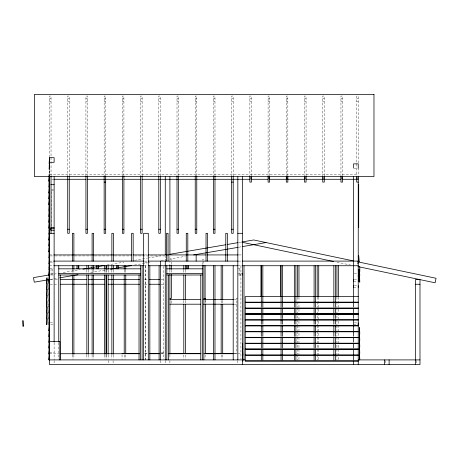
<?xml version="1.0" encoding="UTF-8"?>
<svg xmlns="http://www.w3.org/2000/svg" width="459" height="459" viewBox="0 0 459 459"><rect width="100%" height="100%" fill="white"/><g stroke="black" fill="none" stroke-linecap="round" stroke-linejoin="round"><path stroke-width="0.34" stroke-dasharray="2.29 1.72" d="M49.142 173.548L49.406 169.405M49.233 173.548L49.497 169.405M50.45 274.712L53.278 274.23M53.984 274.109L58.224 273.386M63.176 272.537L80.136 269.64M106.987 265.05L123.953 262.152M134.55 260.339L147.27 258.165M147.976 258.044L160.702 255.87M238.439 242.582L241.262 242.094M50.49 279.405L53.313 278.923M54.019 278.802L58.247 278.079M90.687 272.531L107.613 269.64M134.412 265.061L147.109 262.887M147.815 262.766L151.338 262.164M161.212 260.477L166.152 259.633M168.969 259.151L185.189 256.38M238.789 247.217L241.612 246.735M49.497 98.674L51.041 98.674M67.714 98.674L69.257 98.674M85.931 98.674L87.474 98.674M104.147 98.674L105.69 98.674M122.358 98.674L123.907 98.674M140.574 98.674L142.118 98.674M158.791 98.674L160.334 98.674M177.008 98.674L178.551 98.674M195.224 98.674L196.768 98.674M213.441 98.674L214.984 98.674M231.657 98.674L233.201 98.674M249.874 98.674L251.417 98.674M268.09 98.674L269.634 98.674M286.301 98.674L287.85 98.674M304.518 98.674L306.061 98.674M322.734 98.674L324.278 98.674M340.951 98.674L342.494 98.674M356.7 98.674L358.244 98.674M49.497 101.313L51.041 101.313M67.714 101.313L69.257 101.313M85.931 101.313L87.474 101.313M104.147 101.313L105.69 101.313M122.358 101.313L123.907 101.313M140.574 101.313L142.118 101.313M158.791 101.313L160.334 101.313M177.008 101.313L178.551 101.313M195.224 101.313L196.768 101.313M213.441 101.313L214.984 101.313M231.657 101.313L233.201 101.313M249.874 101.313L251.417 101.313M268.09 101.313L269.634 101.313M286.301 101.313L287.85 101.313M304.518 101.313L306.061 101.313M322.734 101.313L324.278 101.313M340.951 101.313L342.494 101.313M356.7 101.313L358.244 101.313M353.608 168.482L358.244 168.482M49.497 174.655L358.244 174.655M51.643 179.285L53.078 179.285M51.483 189.435L53.468 189.435M51.483 190.772L53.468 190.772M49.497 254.929L53.072 254.929M144.551 254.929L147.505 254.929M238.887 254.929L241.75 254.929M50.209 255.933L54.501 255.933M55.212 255.933L71.65 255.933M74.513 255.933L90.951 255.933M94.52 255.933L110.958 255.933M114.532 255.933L130.97 255.933M134.544 255.933L165.274 255.933M169.905 259.582L171.454 259.582L171.454 264.522M203.871 259.587L202.327 259.582L202.327 261.705M49.497 261.102L54.128 261.102M144.551 261.102L147.637 261.102M238.491 261.102L242.461 261.102M50.209 262.106L53.072 262.106M144.551 262.106L147.408 262.106M49.497 265.738L54.128 265.738M143.971 265.738L147.637 265.738M237.831 265.738L242.461 265.738M49.497 268.825L53.611 268.825M237.831 268.825L241.801 268.825M50.823 273.455L54.128 273.455M240.918 273.455L242.461 273.455M354.273 273.455L357.578 273.455M50.823 274.998L53.468 274.998M238.491 274.998L241.801 274.998L237.831 274.941M50.209 279.629L54.501 279.629M55.212 279.629L58.075 279.629M144.551 279.629L147.408 279.629M160.989 279.629L164.563 279.629M50.209 284.259L58.075 284.259M144.551 284.259L147.408 284.259M160.989 284.259L165.274 284.259M237.831 298.333L236.287 298.333L236.287 353.717M234.256 299.572L237.831 299.572M234.256 304.202L237.831 304.202M49.497 352.185L54.128 352.185M161.304 352.185L164.615 352.185M144.924 353.407L147.781 353.407M161.361 353.407L164.93 353.407M234.256 353.407L237.831 353.407M49.497 353.728L58.786 353.728M144.551 353.728L147.408 353.728M160.989 353.728L164.563 353.728M233.883 353.728L241.75 353.728M237.848 273.398L241.818 273.444M354.291 279.64L358.261 279.686M353.608 281.172L357.578 281.224M354.291 285.756L358.261 285.802M353.608 287.294L357.578 287.34M354.291 322.861L358.261 322.912M353.608 324.398L358.244 324.456M50.18 322.803L53.485 322.843M50.823 324.358L54.128 324.398M336.992 262.198L351.003 265.141M416.715 360.562L416.715 363.872M385.841 360.562L385.841 363.872M358.244 163.02L358.244 96.04L356.7 96.04L356.7 177.317M358.244 167.805L358.244 175.889M342.494 175.889L342.494 96.04L340.951 96.04L340.951 177.317M338.484 297.122L338.484 359.902M336.94 297.122L336.94 301.402M336.94 302.12L336.94 307.111M336.94 307.823L336.94 324.949M336.94 325.661L336.94 330.652M336.94 331.369L336.94 336.361M336.94 337.072L336.94 354.193M336.94 354.91L336.94 359.902M324.278 175.889L324.278 96.04L322.734 96.04L322.734 177.317M318.724 297.122L318.724 359.902M317.18 297.122L317.18 301.402M317.18 302.12L317.18 307.111M317.18 307.823L317.18 324.949M317.18 325.661L317.18 330.652M317.18 331.369L317.18 336.361M317.18 337.072L317.18 354.193M317.18 354.91L317.18 359.902M306.061 175.889L306.061 96.04L304.518 96.04L304.518 175.889M298.964 297.122L298.964 359.902M297.421 297.122L297.421 301.402M297.421 302.12L297.421 307.111M297.421 307.823L297.421 324.949M297.421 325.661L297.421 330.652M297.421 331.369L297.421 336.361M297.421 337.072L297.421 354.193M297.421 354.91L297.421 359.902M287.85 175.889L287.85 96.04L286.301 96.04L286.301 177.317M269.634 175.889L269.634 96.04L268.09 96.04L268.09 177.317M251.417 175.889L251.417 96.04L249.874 96.04L249.874 177.317M240.918 265.738L240.918 359.19M239.391 268.825L239.391 273.455M237.831 360.562L237.831 363.872M233.201 175.889L233.201 96.04L231.657 96.04L231.657 177.317M222.701 300.691L222.701 303.542M222.701 354.91L222.701 359.19M221.158 300.691L221.158 303.542M221.158 354.91L221.158 359.19M214.984 175.889L214.984 96.04L213.441 96.04L213.441 177.317M205.414 299.756L205.414 303.307M205.104 300.691L205.104 303.542M205.104 354.91L205.104 359.19M203.871 260.993L203.871 264.522M202.327 262.399L202.327 264.522M196.768 175.889L196.768 96.04L195.224 96.04L195.224 177.317M185.344 270.018L185.344 272.87M185.344 300.691L185.344 303.542M185.344 354.91L185.344 359.19M183.801 270.018L183.801 272.87M183.801 300.691L183.801 303.542M183.801 354.91L183.801 359.19M178.551 175.889L178.551 96.04L177.008 96.04L177.008 177.317M171.454 270.15L171.454 272.273M171.454 300.897L171.454 303.542M169.905 256.191L169.905 264.774M169.905 270.018L169.905 272.87M169.905 354.899L169.905 359.19M169.905 360.562L169.905 364.532M165.274 255.617L165.274 262.106M165.274 360.562L165.274 363.872M163.731 266.45L163.731 359.19M160.644 360.562L160.644 363.872M160.334 175.889L160.334 96.04L158.791 96.04L158.791 177.317M145.824 265.738L145.824 359.902M145.514 265.738L145.514 359.902M142.118 175.889L142.118 96.04L140.574 96.04L140.574 177.317M125.755 270.018L125.755 272.87M125.755 354.91L125.755 359.19M124.211 270.018L124.211 272.87M124.211 354.91L124.211 359.19M123.907 175.889L123.907 96.04L122.358 96.04L122.358 177.317M122.054 354.784L122.054 359.586M113.407 270.018L113.407 272.87M113.407 354.91L113.407 359.19M113.103 360.562L113.103 363.872M111.864 270.018L111.864 272.87M111.864 354.91L111.864 359.19M108.467 360.562L108.467 364.532M108.158 270.018L108.158 272.87M108.158 354.91L108.158 359.19M106.614 270.018L106.614 272.87M106.614 354.91L106.614 359.19M105.995 270.018L105.995 272.87M105.995 354.91L105.995 359.19M105.69 175.889L105.69 96.04L104.147 96.04L104.147 177.317M104.451 270.018L104.451 272.87M104.451 354.91L104.451 359.19M93.647 270.018L93.647 272.87M93.647 354.91L93.647 359.19M92.104 270.018L92.104 272.87M92.104 354.91L92.104 359.19M88.398 270.018L88.398 272.87M88.398 354.91L88.398 359.19M87.474 177.317L87.474 96.04L85.931 96.04L85.931 177.317M86.854 270.018L86.854 272.87M86.854 354.91L86.854 359.19M73.888 270.018L73.888 272.87M73.888 354.91L73.888 359.19M72.344 270.018L72.344 272.87M72.344 354.91L72.344 359.19M69.257 175.889L69.257 96.04L67.714 96.04L67.714 177.317M58.758 342.781L58.758 359.19M54.128 342.735L54.128 359.902M54.128 360.562L54.128 364.532M52.584 268.825L52.584 273.455M51.718 191.638L51.718 226.551M51.041 175.889L51.041 96.04L49.497 96.04L49.497 156.967M51.041 268.825L51.041 273.455M49.497 170.123L49.497 174.093"/><path stroke-width="0.69" d="M242.461 274.998L242.478 273.455M353.608 287.294L353.631 285.745M353.608 281.172L353.631 279.629M358.244 287.345L358.261 285.802M358.244 324.456L358.261 322.912M49.147 163.192L49.497 157.672L54.128 157.672L54.128 162.308L49.497 162.308M49.147 169.055L49.497 157.672M49.056 180.789L49.314 176.652M49.32 178.035L49.113 181.127M49.147 187.008L49.36 181.827M49.056 192.705L49.365 187.88M49.147 192.941L49.32 190.187M49.365 193.744L48.947 198.764L49.348 198.89M49.147 198.81L49.32 196.05M49.365 199.608L48.947 204.634L49.348 204.754M49.32 201.914L49.033 204.869L49.371 205.024M49.056 210.302L49.365 205.477M49.32 207.784L49.348 210.624M49.056 216.172L49.365 211.341M49.147 216.407L49.32 213.647M49.365 217.21L48.947 222.231L49.348 222.357M49.147 222.271L49.32 219.517M49.365 223.074L48.947 228.094L49.348 228.221M49.147 228.14L49.32 225.38M49.371 234.004L49.36 229.127M49.147 233.958L49.497 228.134M49.36 234.997L48.97 240.114L49.371 239.868M49.32 236.764L49.147 239.868L49.147 239.558M46.629 283.301L46.979 277.781L46.961 283.564L46.629 283.341M49.371 245.737L49.021 245.743L49.36 240.86M49.32 242.931L49.147 246.035M46.629 289.17L46.979 283.651L46.961 289.428L46.629 289.21M49.371 251.601L48.952 251.813L49.36 246.73M49.147 251.291L49.147 251.595L49.32 248.795M49.371 257.465L49.36 252.593M49.147 257.419L49.32 254.361M49.371 263.334L49.36 258.457M49.147 263.288L49.32 260.224M46.629 306.767L46.979 295.384L46.52 301.058L46.944 301.196L46.961 307.031L46.629 306.807M49.371 269.198L49.36 264.327M49.32 266.094L49.147 269.502M46.629 312.631L46.979 307.117L46.961 312.895L46.629 312.671M49.371 275.067L48.952 275.148L49.36 270.19M49.147 274.757L49.147 275.061L49.32 271.957M49.056 280.885L49.36 276.06M49.147 280.885L49.32 278.125M49.147 282.928L49.32 280.168M49.32 280.592L49.033 283.542L49.371 283.696M49.32 286.037L49.038 289.445L49.371 289.566M49.147 295.08L49.32 291.901M49.147 300.949L49.32 297.771M49.147 306.813L49.32 303.634M49.32 309.498L49.033 312.872L49.371 313.027M49.32 315.367L49.038 318.776L49.371 318.896M49.147 324.41L49.32 321.231M49.056 330.279L49.36 325.448M49.147 330.279L49.32 327.519M49.056 336.143L49.36 331.318M49.147 336.143L49.32 333.383M49.056 342.012L49.36 337.181M49.056 347.916L49.36 343.051M49.32 345.116L49.067 347.974M49.056 353.74L49.36 348.915M49.147 353.74L49.32 350.986M49.36 354.778L49.021 359.942L49.32 356.798M49.067 234.056L49.147 233.998M49.497 359.747L49.497 364.532L419.991 364.532L419.991 279.629L415.361 279.629L415.361 364.532M357.813 263.868L358.227 261.928M49.021 186.71L49.279 187.008M49.147 342.053L49.147 342.357M49.09 353.814L49.147 353.78M49.147 163.232L49.463 163.484L49.48 169.319L49.147 169.096M49.113 180.846L49.147 181.139M49.056 192.746L49.348 193.027M49.147 192.981L49.371 193.291M49.147 198.85L49.371 199.16M49.056 210.342L49.371 210.888M49.056 216.212L49.348 216.487M49.147 216.447L49.371 216.757L49.331 216.418M49.147 222.311L49.371 222.621M49.147 228.18L49.371 228.49M49.147 280.925L48.947 281.115M49.147 282.968L49.371 283.278M49.147 294.701L49.371 295.011M49.147 295.12L49.371 295.43M49.147 300.565L49.371 300.874M49.147 300.989L49.371 301.293M49.147 306.434L49.371 306.744M49.147 306.853L49.371 307.163M49.147 312.298L49.371 312.608M49.147 318.167L49.371 318.471M49.147 324.031L49.371 324.341M49.147 324.45L49.371 324.76M49.147 288.837L49.371 289.141M49.279 234.308L49.056 234.308M49.279 251.905L49.09 251.871M49.279 257.769L48.993 257.734M49.279 263.638L48.993 263.604M49.279 281.235L49.056 281.235M49.279 330.629L48.993 330.595M49.279 348.226L49.09 348.192M49.279 354.09L49.056 354.09M49.05 274.975L33.49 277.615L34.27 282.176L49.079 279.646M82.959 269.158L87.199 268.429M88.616 268.188L92.15 267.586M93.561 267.345L97.096 266.742M98.507 266.495L104.164 265.531M169.887 254.297L225.719 244.756M227.13 244.515L237.733 242.702M241.956 241.979L253.689 239.971L353.482 260.93M59.659 277.838L77.996 274.706M110.435 269.158L116.781 268.073M118.192 267.832L131.595 265.543M193.652 254.934L238.083 247.338M242.312 246.615L266.019 242.564M249.874 178.035L251.417 178.035M268.09 178.035L269.634 178.035M286.301 178.035L287.85 178.035M304.518 178.035L306.061 178.035M322.734 178.035L324.278 178.035M340.951 178.035L342.494 178.035M356.7 178.035L358.244 178.035M53.795 179.285L86.028 179.285M87.462 179.285L122.564 179.285M123.999 179.285L140.471 179.285M141.906 179.285L250.075 179.285M251.503 179.285L267.981 179.285M269.416 179.285L304.518 179.285M305.946 179.285L341.048 179.285M342.483 179.285L358.244 179.285M49.056 181.139L49.371 181.139M104.147 182.103L105.69 182.103M231.657 182.103L233.201 182.103M358.244 182.103L356.7 182.103L356.7 176.382M50.823 184.69L54.128 184.69M49.033 193.182L49.497 193.182M49.033 211.702L49.497 211.702M50.823 227.348L54.128 227.348M49.497 228.685L54.128 228.685M49.497 229.248L51.041 229.248M67.714 229.248L69.257 229.248M85.931 229.248L87.474 229.248M104.147 229.248L105.69 229.248M122.358 229.248L123.907 229.248M140.574 229.248L142.118 229.248M158.791 229.248L160.334 229.248M177.008 229.248L178.551 229.248M195.224 229.248L196.768 229.248M213.441 229.248L214.984 229.248M231.657 229.248L233.201 229.248M49.033 230.229L49.497 230.229M50.823 230.229L54.128 230.229M49.033 233.315L54.128 233.315M237.831 233.315L242.461 233.315M49.056 240.172L49.371 240.172M49.056 246.035L49.371 246.035M49.033 248.755L49.497 248.755M53.783 254.929L131.767 254.929M133.116 254.929L143.925 254.929M148.125 254.929L206.011 254.929M207.445 254.929L238.175 254.929M53.789 261.102L143.925 261.102M148.223 261.102L238.175 261.102M242.191 261.102L358.244 261.102M54.128 265.738L143.661 265.738M148.297 265.738L237.831 265.738M242.191 265.738L358.244 265.738M358.244 266.662L359.787 266.662L359.787 271.292L358.244 271.292M49.033 267.281L49.497 267.281M58.758 268.825L140.574 268.825M166.818 268.825L202.327 268.825M49.056 269.502L49.371 269.502M58.758 273.455L140.574 273.455M166.818 273.455L202.327 273.455M58.758 274.998L140.574 274.998M166.818 274.998L202.327 274.998M49.056 275.371L49.371 275.371M359.322 275.618L359.787 275.618L359.552 271.292M60.215 279.629L86.659 279.629M88.088 279.629L104.526 279.629M108.1 279.629L139.547 279.629M149.554 279.629L159.56 279.629M60.215 284.259L86.659 284.259M88.088 284.259L104.526 284.259M108.1 284.259L139.547 284.259M149.554 284.259L159.56 284.259M415.361 284.259L419.991 284.259M49.033 285.802L49.497 285.802M358.244 296.612L245.244 296.612L245.244 361.135L358.244 361.135M169.905 298.339L171.454 298.344L171.454 274.379M203.871 298.339L205.414 298.333L205.414 299.761M169.905 299.572L200.652 299.572M203.509 299.572L233.539 299.572M245.244 302.165L358.244 302.125M245.244 302.475L358.244 302.475M169.905 304.202L200.652 304.202M203.509 304.202L233.539 304.202M49.033 304.328L49.497 304.328M245.244 308.029L358.244 307.995M245.244 308.345L358.244 308.345M245.244 313.858L358.244 313.858M245.244 313.899L358.244 313.899M245.244 314.208L358.244 314.208M245.244 319.762L358.244 319.728M245.244 320.072L358.244 320.072M49.033 322.855L49.497 322.855M245.244 325.592L358.244 325.632M245.244 325.942L358.244 325.942M245.244 331.805L358.244 331.805M359.322 333.968L359.787 333.968L359.552 327.485L359.322 359.902M49.056 336.493L49.371 336.493M245.244 337.325L358.244 337.359M245.244 337.675L358.244 337.675M359.322 340.452L359.787 340.452L359.552 333.968M49.033 341.376L59.842 341.376L59.842 359.902M49.371 342.357L48.947 342.236M245.244 343.229L358.244 343.189M245.244 343.539L358.244 343.539M359.322 346.935L359.787 346.935L359.552 340.452M245.244 349.058L358.244 349.058M245.244 349.092L358.244 349.092M245.244 349.408L358.244 349.408M122.054 353.407L139.203 353.407M149.209 353.407L159.216 353.407M169.933 353.407L200.669 353.407M205.672 353.407L233.545 353.407M359.322 353.419L359.787 353.419L359.552 346.935M60.215 353.728L139.547 353.728M149.554 353.728L159.56 353.728M168.137 353.728L201.008 353.728M203.871 353.728L233.172 353.728M245.244 354.962L358.244 354.922M245.244 355.272L358.244 355.272M49.497 342.024L49.497 174.655L49.033 174.655L49.033 359.902L245.06 359.902M358.244 359.902L419.991 359.902M245.244 360.791L358.244 360.826M357.681 261.814L436.05 278.269L435.098 282.801L357.974 266.604M241.95 242.243L333.486 261.464M358.594 261.532L358.244 261.722M49.113 257.757L49.067 257.711M49.113 263.621L49.067 263.575M242.811 349.098L242.467 349.288M49.113 330.612L48.952 330.537M49.113 336.481L48.952 336.407M23.3 326.097L22.984 326.349L22.95 320.537L23.3 326.056M242.478 355.186L242.926 355.117L242.461 349.408M358.244 275.193L358.703 275.159L358.244 269.444M358.244 281.023L358.72 280.937L358.703 275.159L359.167 280.868L358.622 280.885L358.244 275.314M242.461 360.981L242.926 360.981L242.461 355.272M359.787 271.292L359.322 269.129L359.322 282.101L359.787 282.101L359.552 275.618M359.552 353.419L359.787 359.902M358.244 255.973L358.594 261.492M358.835 271.361C360.154 276.622 357.733 276.387 358.703 270.718M242.461 343.539L242.811 349.058M389.117 359.902L389.117 364.532M384.487 359.902L384.487 364.532M358.703 184.466L358.703 227.693M358.244 167.822L358.244 163.852L353.608 163.852L353.608 167.822M358.244 176.382L358.244 364.532M353.608 176.801L353.608 306.973M353.608 308.408L353.608 312.699M353.608 314.128L353.608 318.42M353.608 319.848L353.608 336.298M353.608 337.732L353.608 342.024M353.608 343.452L353.608 347.744M353.608 349.173L353.608 359.902M353.608 361.227L353.608 364.532M342.494 176.382L342.494 182.103L340.951 182.103L340.951 176.382M338.484 265.738L338.484 296.411M336.94 265.738L336.94 296.411M335.397 265.738L335.397 307.111M335.397 308.54L335.397 312.82M335.397 314.249L335.397 318.529M335.397 319.952L335.397 324.232M335.397 325.661L335.397 336.361M335.397 337.79L335.397 347.773M335.397 349.201L335.397 359.902M333.848 265.738L333.848 307.111M333.848 308.54L333.848 312.82M333.848 314.249L333.848 318.529M333.848 319.952L333.848 324.232M333.848 325.661L333.848 336.361M333.848 337.79L333.848 347.773M333.848 349.201L333.848 359.902M324.278 176.382L324.278 182.103L322.734 182.103L322.734 176.382M318.724 265.738L318.724 296.411M317.18 265.738L317.18 296.411M315.637 265.738L315.637 307.111M315.637 308.54L315.637 312.82M315.637 314.249L315.637 318.529M315.637 319.952L315.637 324.232M315.637 325.661L315.637 336.361M315.637 337.79L315.637 347.773M315.637 349.201L315.637 359.902M314.094 265.738L314.094 307.111M314.094 308.54L314.094 312.82M314.094 314.249L314.094 318.529M314.094 319.952L314.094 324.232M314.094 325.661L314.094 336.361M314.094 337.79L314.094 347.773M314.094 349.201L314.094 359.902M306.061 176.382L306.061 182.103L304.518 182.103L304.518 176.382M298.964 265.738L298.964 296.411M297.421 265.738L297.421 296.411M295.877 265.738L295.877 307.111M295.877 308.54L295.877 312.82M295.877 314.249L295.877 318.529M295.877 319.952L295.877 324.232M295.877 325.661L295.877 336.361M295.877 337.79L295.877 347.773M295.877 349.201L295.877 359.902M294.334 265.738L294.334 307.111M294.334 308.54L294.334 312.82M294.334 314.249L294.334 318.529M294.334 319.952L294.334 324.232M294.334 325.661L294.334 336.361M294.334 337.79L294.334 347.773M294.334 349.201L294.334 359.902M287.85 176.382L287.85 182.103L286.301 182.103L286.301 176.382M282.601 265.738L282.601 307.111M282.601 308.54L282.601 312.82M282.601 314.249L282.601 318.529M282.601 319.952L282.601 324.232M282.601 325.661L282.601 336.361M282.601 337.79L282.601 347.773M282.601 349.201L282.601 359.902M281.057 265.738L281.057 307.111M281.057 308.54L281.057 312.82M281.057 314.249L281.057 318.529M281.057 319.952L281.057 324.232M281.057 325.661L281.057 336.361M281.057 337.79L281.057 347.773M281.057 349.201L281.057 359.902M280.747 265.738L280.747 296.411M269.634 176.382L269.634 182.103L268.09 182.103L268.09 176.382M262.841 265.738L262.841 307.111M262.841 308.54L262.841 312.82M262.841 314.249L262.841 318.529M262.841 319.952L262.841 324.232M262.841 325.661L262.841 336.361M262.841 337.79L262.841 347.773M262.841 349.201L262.841 359.902M261.297 265.738L261.297 307.111M261.297 308.54L261.297 312.82M261.297 314.249L261.297 318.529M261.297 319.952L261.297 324.232M261.297 325.661L261.297 336.361M261.297 337.79L261.297 347.773M261.297 349.201L261.297 359.902M260.987 265.738L260.987 296.411M251.417 176.382L251.417 182.103L249.874 182.103L249.874 176.382M244.004 265.738L244.004 359.902M242.461 176.801L242.461 364.532M237.831 176.801L237.831 359.902M233.201 176.233L233.201 233.315L231.657 233.315L231.657 176.233M233.201 265.738L233.201 359.902M227.331 261.102L227.331 233.315L225.788 233.315L225.788 261.102M222.701 265.738L222.701 299.979M222.701 304.26L222.701 353.482M221.158 265.738L221.158 299.979M221.158 304.26L221.158 353.482M214.984 176.233L214.984 233.315L213.441 233.315L213.441 176.233M214.984 265.738L214.984 359.902M213.441 265.738L213.441 359.902M207.571 261.102L207.571 233.315L206.028 233.315L206.028 261.102M205.414 304.013L205.414 353.717M205.104 265.738L205.104 298.551M203.871 265.222L203.871 359.902M202.327 265.222L202.327 359.902M200.784 274.998L200.784 359.902M196.768 176.233L196.768 233.315L195.224 233.315L195.224 176.233M196.148 254.929L196.148 261.102M188.442 265.738L188.442 268.825M187.817 261.102L187.817 233.315L186.268 233.315L186.268 261.102M187.794 265.738L187.794 268.825M186.572 265.738L186.572 268.825M185.344 265.738L185.344 269.301M185.344 275.01L185.344 299.979M185.344 304.26L185.344 353.482M183.801 265.738L183.801 269.301M183.801 275.01L183.801 299.979M183.801 304.26L183.801 353.482M178.551 176.233L178.551 233.315L177.008 233.315L177.008 176.233M171.454 265.222L171.454 269.456M169.905 176.801L169.905 254.762M169.905 265.227L169.905 269.456M169.905 274.384L169.905 354.187M168.361 274.998L168.361 359.902M168.057 261.102L168.057 233.315L166.514 233.315L166.514 261.102M166.818 265.738L166.818 359.902M165.274 176.801L165.274 254.762M165.274 261.102L165.274 359.902M160.644 261.102L160.644 359.902M160.334 176.233L160.334 233.315L158.791 233.315L158.791 176.233M159.101 265.738L159.101 359.902M149.841 265.738L149.841 359.902M148.297 359.902L148.297 233.315L143.661 233.315L143.661 359.902M142.118 176.233L142.118 233.315L140.574 233.315L140.574 176.233M142.118 265.738L142.118 359.902M140.574 265.738L140.574 359.902M139.031 274.998L139.031 359.902M133.167 261.102L133.167 233.315L131.624 233.315L131.624 261.102M125.755 265.738L125.755 269.301M125.755 275.01L125.755 353.482M124.211 265.738L124.211 269.301M124.211 275.01L124.211 353.482M123.907 176.233L123.907 233.315L122.358 233.315L122.358 176.233M118.342 265.738L118.342 268.825M117.699 265.738L117.699 268.825M116.471 265.738L116.471 268.825M113.407 261.102L113.407 233.315L111.864 233.315L111.864 261.102M113.407 265.738L113.407 269.301M113.407 275.01L113.407 354.193M111.864 265.738L111.864 269.301M111.864 275.01L111.864 354.193M108.158 265.738L108.158 269.301M108.158 275.01L108.158 354.193M106.614 265.738L106.614 269.301M106.614 275.01L106.614 354.193M105.995 265.738L105.995 269.301M105.995 275.01L105.995 354.193M105.69 176.233L105.69 233.315L104.147 233.315L104.147 176.233M104.451 265.738L104.451 269.301M104.451 275.01L104.451 354.193M98.582 265.738L98.582 268.825M97.939 265.738L97.939 268.825M96.717 265.738L96.717 268.825M93.647 261.102L93.647 233.315L92.104 233.315L92.104 261.102M93.647 265.738L93.647 269.301M93.647 275.01L93.647 354.193M92.104 265.738L92.104 269.301M92.104 275.01L92.104 354.193M88.398 265.738L88.398 269.301M88.398 275.01L88.398 354.193M87.474 176.233L87.474 233.315L85.931 233.315L85.931 176.233M86.854 265.738L86.854 269.301M86.854 275.01L86.854 354.193M78.822 265.738L78.822 268.825M78.179 265.738L78.179 268.825M76.957 265.738L76.957 268.825M73.888 261.102L73.888 233.315L72.344 233.315L72.344 261.102M73.888 265.738L73.888 269.301M73.888 275.01L73.888 354.193M72.344 265.738L72.344 269.301M72.344 275.01L72.344 354.193M69.257 176.233L69.257 233.315L67.714 233.315L67.714 176.233M60.301 274.998L60.301 359.902M58.758 265.738L58.758 342.07M54.128 176.801L54.128 342.07M51.041 176.445L51.041 233.315M46.979 289.514L46.629 295.384L46.979 295.229L46.979 289.514M46.979 312.981L46.629 318.844L46.979 318.695L46.979 312.981M46.979 318.844L46.629 324.714L46.979 324.559L46.979 318.844M359.167 261.532L358.709 261.567L358.703 255.818L359.167 261.532M373.976 94.468L34.356 94.468L34.356 176.526L373.976 176.526L373.976 94.468M358.244 331.455L245.244 331.455L358.244 331.496"/></g></svg>
